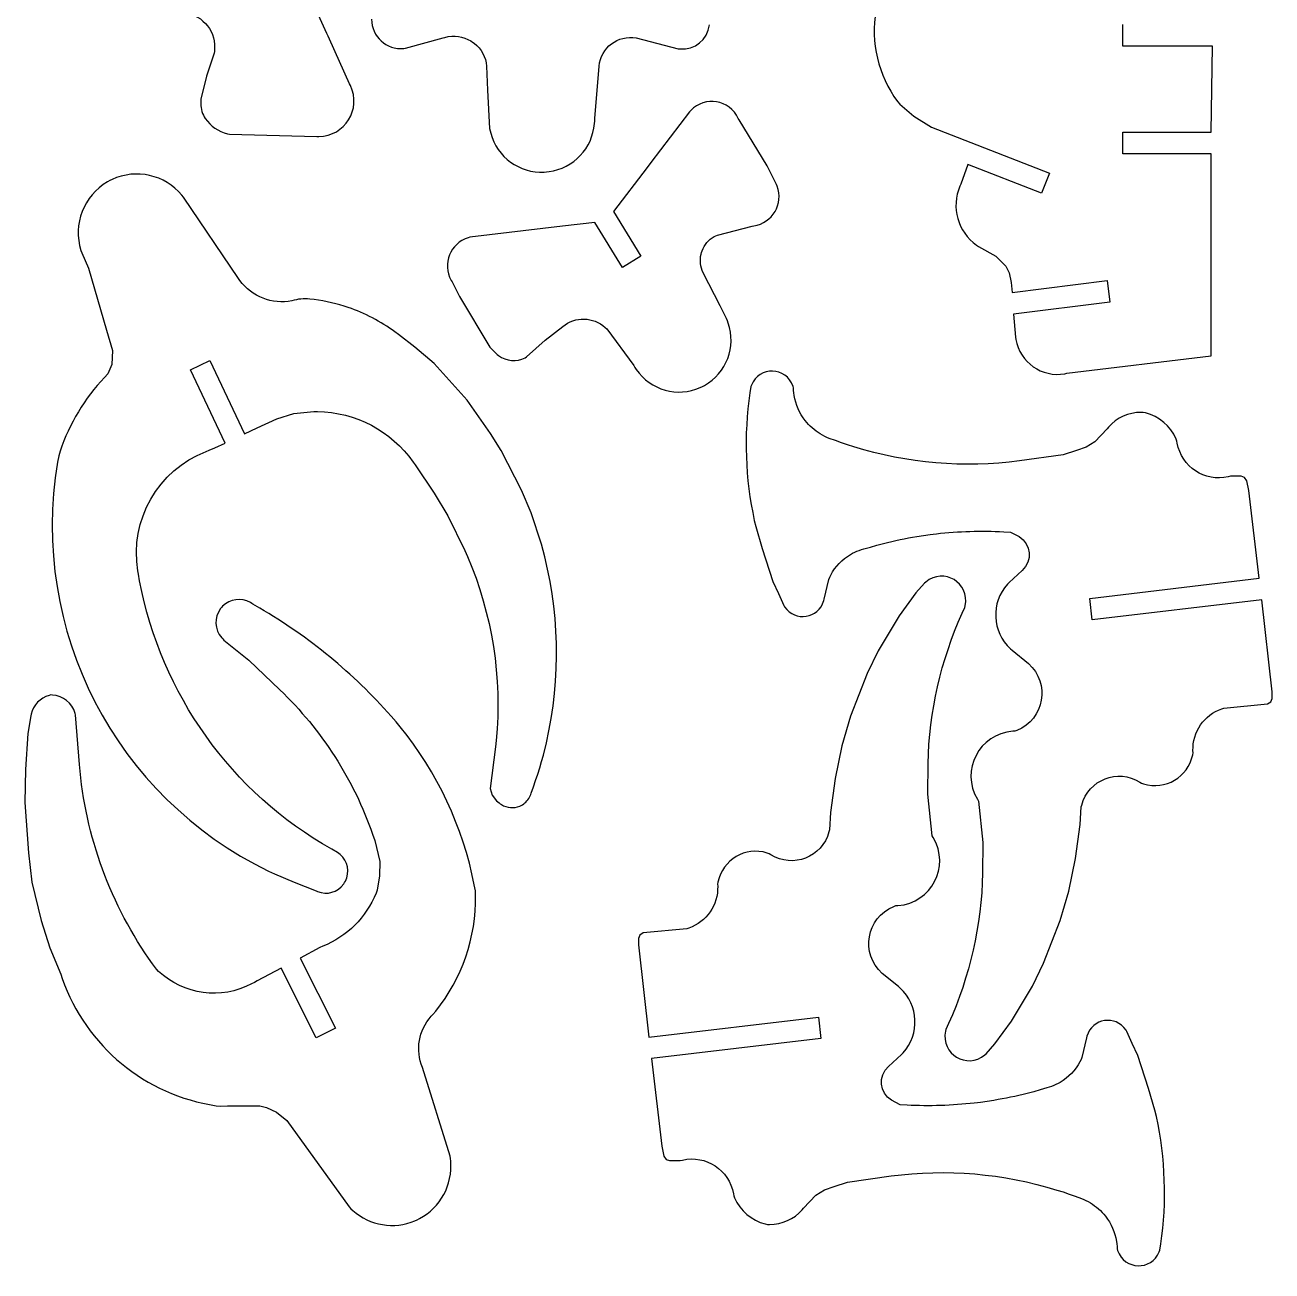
# Model space of a CAD drawing. Extents: x -18 to 13239, y -29 to 8823.
# Drawn here: x 4674 to 8645, y -16 to 3949 of the extents above; entities that cross this region are included whole.
import ezdxf

# ---------------------------------------------------------------- set-up
doc = ezdxf.new("R2010")
doc.units = 0
doc.layers.get('0').update_dxf_attribs({"linetype": 'CONTINUOUS'})

msp = doc.modelspace()

# ---------------------------------------------------------------- linework, layer by layer
at = {"color": 7}
for p, q in [((5635.584426, 3922.411596), (5579.264421, 4047.131606)), ((8169.274617, 3881.701593), (8169.274617, 3950.491598)), ((5639.624426, 3913.421596), (5635.584426, 3922.411596)), ((5643.674426, 3904.441595), (5639.624426, 3913.421596)), ((5708.084431, 3761.661584), (5643.674426, 3904.441595)), ((5885.784445, 3875.221593), (6005.704454, 3907.861595)), ((6005.704454, 3907.861595), (6011.574454, 3909.731595)), ((6094.30446, 3898.171594), (6099.464461, 3894.791594)), ((6099.464461, 3894.791594), (6104.444461, 3891.141594)), ((6620.5045, 3907.861595), (6754.39451, 3873.611593)), ((5276.444399, 3859.161591), (5252.074397, 3786.031586)), ((5277.424399, 3865.211592), (5276.444399, 3859.161591)), ((5880.274444, 3874.501593), (5885.784445, 3875.221593)), ((6754.39451, 3873.611593), (6759.724511, 3872.991593)), ((8454.574639, 3881.701593), (8169.274617, 3881.701593)), ((8451.184638, 3607.901573), (8454.574639, 3881.701593)), ((6144.214464, 3817.661588), (6147.324464, 3741.331583)), ((6488.22449, 3651.041576), (6502.184491, 3817.661588)), ((5252.074397, 3786.031586), (5234.724395, 3712.99158)), ((5710.924431, 3756.051584), (5708.084431, 3761.661584)), ((6147.324464, 3741.331583), (6153.554465, 3619.901573)), ((5234.724395, 3712.99158), (5234.724395, 3692.091579)), ((7452.084563, 3706.15158), (7459.194563, 3696.811579)), ((7459.194563, 3696.811579), (7504.474567, 3658.551576)), ((5234.724395, 3692.091579), (5235.084395, 3686.841578)), ((5242.554396, 3661.841577), (5245.174396, 3657.311576)), ((5245.134396, 3657.311576), (5248.514396, 3651.971576)), ((5245.174396, 3657.311576), (5245.174396, 3657.311576)), ((6790.354513, 3672.721577), (6667.124504, 3511.281565)), ((6794.064513, 3676.951578), (6790.354513, 3672.721577)), ((7504.474567, 3658.551576), (7560.164571, 3623.771574)), ((6153.554465, 3619.901573), (6155.064465, 3612.251573)), ((6487.60449, 3635.381575), (6488.13449, 3643.211575)), ((6488.13449, 3643.211575), (6488.22449, 3651.041576)), ((6947.624525, 3646.821575), (6945.414525, 3652.021576)), ((7036.844531, 3500.831564), (6947.624525, 3646.821575)), ((7560.164571, 3623.771574), (7936.024599, 3477.521563)), ((5319.064402, 3602.951572), (5325.194402, 3601.621572)), ((5325.194402, 3601.621572), (5603.644423, 3594.591571)), ((5603.644423, 3594.591571), (5609.954424, 3594.501571)), ((6155.064465, 3612.251573), (6157.024465, 3604.601572)), ((8169.184617, 3539.111567), (8169.184617, 3607.901573)), ((8169.184617, 3607.901573), (8451.184638, 3607.901573)), ((8451.104638, 3539.111567), (8169.184617, 3539.111567)), ((8451.194638, 2896.341519), (8451.104638, 3539.111567)), ((6655.234503, 3495.671564), (6548.094495, 3355.261553)), ((6667.124504, 3511.281565), (6655.234503, 3495.671564)), ((7066.564534, 3441.74156), (7036.844531, 3500.831564)), ((7676.61458, 3504.651565), (7654.104578, 3442.74156)), ((7911.074598, 3413.411558), (7676.61458, 3504.651565)), ((4951.694374, 3457.481561), (4944.344373, 3453.841561)), ((6327.384478, 3480.861563), (6335.214478, 3481.391563)), ((6335.214478, 3481.391563), (6343.044479, 3482.371563)), ((7936.024599, 3477.521563), (7911.074598, 3413.411558)), ((4944.344373, 3453.841561), (4937.164373, 3449.991561)), ((7068.784534, 3436.54156), (7066.564534, 3441.74156)), ((7654.104578, 3442.74156), (7651.084578, 3436.15156)), ((5178.944391, 3400.871557), (5173.934391, 3407.221557)), ((5354.594404, 3141.951537), (5178.944391, 3400.871557)), ((6548.094495, 3355.261553), (6635.174501, 3213.891543)), ((6385.284482, 3308.79155), (6091.19446, 3273.621547)), ((6488.57449, 3320.731551), (6385.284482, 3308.79155)), ((6576.604497, 3177.81154), (6488.57449, 3320.731551)), ((6878.76452, 3280.751548), (6989.204528, 3309.19155)), ((6989.204528, 3309.19155), (6994.824528, 3309.80155)), ((6091.19446, 3273.621547), (6085.79446, 3272.111547)), ((6868.794519, 3275.951547), (6873.764519, 3278.551548)), ((6873.764519, 3278.551548), (6878.76452, 3280.751548)), ((4852.694367, 3231.481544), (4855.354367, 3223.791543)), ((4855.354367, 3223.791543), (4876.444368, 3174.97154)), ((6826.894516, 3220.011543), (6828.424516, 3225.331544)), ((6828.424516, 3225.331544), (6830.114516, 3230.551544)), ((7703.744582, 3248.451545), (7709.794582, 3244.361545)), ((7709.794582, 3244.361545), (7765.484587, 3213.041543)), ((6635.174501, 3213.891543), (6576.604497, 3177.81154)), ((7765.484587, 3213.041543), (7796.804589, 3181.73154)), ((7796.804589, 3181.73154), (7807.29459, 3160.821539)), ((4876.444368, 3174.97154), (4933.744373, 2977.651525)), ((5358.874405, 3135.801537), (5354.594404, 3141.951537)), ((6887.30452, 3055.091531), (6834.024516, 3160.791539)), ((7807.29459, 3160.821539), (7814.23459, 3129.511536)), ((6031.164456, 3136.471537), (6034.024456, 3131.751537)), ((6034.024456, 3131.751537), (6057.584458, 3085.141533)), ((7814.23459, 3129.511536), (7817.13459, 3097.481534)), ((7817.13459, 3097.481534), (8119.674613, 3135.781537)), ((8119.674613, 3135.781537), (8128.314614, 3067.541532)), ((5531.714418, 3073.251532), (5524.384417, 3071.571532)), ((5538.654418, 3074.851532), (5531.714418, 3073.251532)), ((5545.624419, 3076.121532), (5538.654418, 3074.851532)), ((5552.674419, 3077.011532), (5545.624419, 3076.121532)), ((5559.69442, 3077.531532), (5552.674419, 3077.011532)), ((5566.85442, 3077.711532), (5559.69442, 3077.531532)), ((5573.914421, 3077.461532), (5566.85442, 3077.711532)), ((5581.004422, 3076.891532), (5573.914421, 3077.461532)), ((5594.944423, 3075.331532), (5581.004422, 3076.891532)), ((5608.774424, 3073.341532), (5594.944423, 3075.331532)), ((5622.564425, 3070.981532), (5608.774424, 3073.341532)), ((5636.334426, 3068.361532), (5622.564425, 3070.981532)), ((5649.934427, 3065.391532), (5636.334426, 3068.361532)), ((5663.614428, 3062.021531), (5649.934427, 3065.391532)), ((5677.084429, 3058.371531), (5663.614428, 3062.021531)), ((5690.43443, 3054.281531), (5677.084429, 3058.371531)), ((6057.584458, 3085.141533), (6154.564465, 2923.581521)), ((8128.314614, 3067.541532), (7821.764591, 3028.731529)), ((5703.764431, 3049.94153), (5690.43443, 3054.281531)), ((6907.614522, 3014.731528), (6887.30452, 3055.091531)), ((7821.764591, 3028.731529), (7828.114591, 2955.501523)), ((6330.394478, 2945.951523), (6386.324482, 2989.701526)), ((6521.934493, 2986.571526), (6526.354493, 2982.361525)), ((6526.354493, 2982.361525), (6612.394499, 2865.931516)), ((6910.634522, 3007.631527), (6907.614522, 3014.731528)), ((6913.304522, 3000.431527), (6910.634522, 3007.631527)), ((4933.744373, 2977.651525), (4952.554374, 2913.51152)), ((5863.314443, 2964.331524), (5852.124442, 2972.681525)), ((5915.504447, 2923.561521), (5863.314443, 2964.331524)), ((6271.414474, 2892.791518), (6330.394478, 2945.951523)), ((7828.114591, 2955.501523), (7829.184591, 2948.741523)), ((4952.554374, 2913.51152), (4950.604374, 2868.161517)), ((5977.024451, 2871.921517), (5915.504447, 2923.561521)), ((6154.564465, 2923.581521), (6177.984467, 2900.281519)), ((6177.984467, 2900.281519), (6182.064467, 2897.001519)), ((4950.604374, 2868.161517), (4938.314373, 2838.481514)), ((5200.944393, 2851.881515), (5263.114398, 2881.321518)), ((5263.114398, 2881.321518), (5373.844406, 2647.5515)), ((6082.614459, 2755.591508), (5977.024451, 2871.921517)), ((6266.834473, 2890.221518), (6271.414474, 2892.791518)), ((6612.394499, 2865.931516), (6616.3045, 2859.251516)), ((6616.3045, 2859.251516), (6620.4745, 2852.831515)), ((7991.714604, 2840.651515), (8451.194638, 2896.341519)), ((4938.314373, 2838.481514), (4927.714372, 2827.531514)), ((5311.644401, 2618.171498), (5200.944393, 2851.881515)), ((7985.044603, 2839.231514), (7991.714604, 2840.651515)), ((6824.464515, 2795.511511), (6831.354516, 2798.721511)), ((6831.354516, 2798.721511), (6838.094516, 2802.351512)), ((6985.364528, 2798.231511), (6982.254527, 2778.12151)), ((6987.074528, 2803.031512), (6985.404528, 2798.211511)), ((6985.404528, 2798.211511), (6985.404528, 2798.211511)), ((7121.084538, 2794.131511), (7119.684538, 2799.041511)), ((7121.424538, 2786.18151), (7121.084538, 2794.131511)), ((7122.194538, 2778.11151), (7121.424538, 2786.18151)), ((6156.424465, 2648.6115), (6082.614459, 2755.591508)), ((7123.324538, 2770.171509), (7122.194538, 2778.11151)), ((5475.844414, 2695.981504), (5530.254418, 2713.111505)), ((5530.254418, 2713.111505), (5594.124423, 2719.361505)), ((5594.124423, 2719.361505), (5605.694423, 2719.331505)), ((8234.444622, 2716.081505), (8227.644621, 2716.281505)), ((8241.314622, 2714.571505), (8234.484622, 2716.061505)), ((8234.484622, 2716.061505), (8234.484622, 2716.061505)), ((5373.844406, 2647.5515), (5413.384409, 2667.431501)), ((5413.384409, 2667.431501), (5475.844414, 2695.981504)), ((7163.544541, 2683.771503), (7158.424541, 2689.971503)), ((7168.854541, 2677.771502), (7163.544541, 2683.771503)), ((7174.484542, 2672.021502), (7168.854541, 2677.771502)), ((7180.474542, 2666.601501), (7174.484542, 2672.021502)), ((7186.564543, 2661.411501), (7180.474542, 2666.601501)), ((7192.904543, 2656.511501), (7186.564543, 2661.411501)), ((8119.394613, 2664.431501), (8080.92461, 2622.781498)), ((8123.884614, 2669.681502), (8119.394613, 2664.431501)), ((6190.954468, 2594.741496), (6156.424465, 2648.6115)), ((7199.544544, 2651.8515), (7192.904543, 2656.511501)), ((7206.264544, 2647.5515), (7199.544544, 2651.8515)), ((7213.254545, 2643.6115), (7206.264544, 2647.5515)), ((7220.444545, 2639.871499), (7213.254545, 2643.6115)), ((7227.744546, 2636.581499), (7220.444545, 2639.871499)), ((7235.194546, 2633.601499), (7227.744546, 2636.581499)), ((7254.424548, 2626.371498), (7235.194546, 2633.601499)), ((7273.794549, 2619.471498), (7254.424548, 2626.371498)), ((8080.92461, 2622.781498), (8053.054608, 2605.551497)), ((8342.02463, 2625.151498), (8339.36463, 2631.551499)), ((8343.01463, 2618.361498), (8342.02463, 2625.151498)), ((4786.554362, 2593.021496), (4781.834361, 2578.471495)), ((5250.784397, 2591.731496), (5261.124397, 2595.621496)), ((5261.124397, 2595.621496), (5279.204399, 2603.681497)), ((5279.204399, 2603.681497), (5311.644401, 2618.171498)), ((6255.644472, 2468.741486), (6190.954468, 2594.741496)), ((7293.214551, 2612.841497), (7273.794549, 2619.471498)), ((7312.814552, 2606.621497), (7293.214551, 2612.841497)), ((7979.814603, 2581.521495), (7841.054592, 2561.731493)), ((8021.674606, 2595.221496), (7979.814603, 2581.521495)), ((8053.054608, 2605.551497), (8021.674606, 2595.221496)), ((4781.834361, 2578.471495), (4778.104361, 2557.861493)), ((5910.144446, 2558.341493), (5916.654447, 2548.851493)), ((5916.654447, 2548.851493), (5977.384451, 2459.651486)), ((8512.034643, 2513.02149), (8505.464642, 2511.24149)), ((8546.854646, 2512.83149), (8512.034643, 2513.02149)), ((8557.304646, 2509.31149), (8546.854646, 2512.83149)), ((8564.214647, 2498.801489), (8557.304646, 2509.31149)), ((6285.934475, 2396.601481), (6255.644472, 2468.741486)), ((8571.004647, 2467.451486), (8564.214647, 2498.801489)), ((8603.73465, 2188.191465), (8571.004647, 2467.451486)), ((5977.384451, 2459.651486), (6020.164455, 2387.19148)), ((6020.164455, 2387.19148), (6074.644459, 2276.841472)), ((6318.394477, 2297.411474), (6285.934475, 2396.601481)), ((6996.284528, 2372.581479), (7000.764529, 2352.691478)), ((7000.764529, 2352.691478), (7021.34453, 2282.971472)), ((7513.644568, 2321.261475), (7535.034569, 2324.531476)), ((7535.034569, 2324.531476), (7556.504571, 2327.571476)), ((7556.504571, 2327.571476), (7566.194571, 2328.751476)), ((7566.194571, 2328.751476), (7575.884572, 2329.931476)), ((7790.234588, 2336.431476), (7811.62459, 2335.171476)), ((7811.62459, 2335.171476), (7839.404592, 2321.091475)), ((6074.644459, 2276.841472), (6082.924459, 2257.921471)), ((6324.044478, 2276.931472), (6318.394477, 2297.411474)), ((6329.364478, 2256.31147), (6324.044478, 2276.931472)), ((7021.34453, 2282.971472), (7055.624533, 2178.401465)), ((7302.554552, 2264.091471), (7309.294552, 2267.861471)), ((7309.294552, 2267.861471), (7316.114553, 2271.201472)), ((7316.114553, 2271.201472), (7323.224553, 2274.311472)), ((7323.224553, 2274.311472), (7330.344554, 2277.021472)), ((7330.344554, 2277.021472), (7337.624554, 2279.461472)), ((7337.624554, 2279.461472), (7345.024555, 2281.531472)), ((7345.024555, 2281.531472), (7365.764556, 2287.781473)), ((7365.764556, 2287.781473), (7386.594558, 2293.591473)), ((7386.594558, 2293.591473), (7407.584559, 2299.131474)), ((5035.87438, 2200.951466), (5033.87438, 2211.791467)), ((5039.494381, 2180.441465), (5035.87438, 2200.951466)), ((7218.984545, 2122.02146), (7233.224546, 2184.541465)), ((7233.224546, 2184.541465), (7236.284547, 2191.561466)), ((7236.284547, 2191.561466), (7239.704547, 2198.501466)), ((7849.394593, 2213.151467), (7807.47459, 2175.021464)), ((8064.064609, 2124.50146), (8603.73465, 2188.191465)), ((7055.624533, 2178.401465), (7072.884534, 2140.061462)), ((7538.074569, 2172.881464), (7510.124567, 2141.681462)), ((7541.94457, 2176.451464), (7538.074569, 2172.881464)), ((7807.47459, 2175.021464), (7802.554589, 2169.881464)), ((5396.224408, 2108.531459), (5391.894407, 2111.211459)), ((5400.284408, 2105.631459), (5396.224408, 2108.531459)), ((5421.734409, 2093.331458), (5400.304408, 2105.651459)), ((5400.304408, 2105.651459), (5400.304408, 2105.651459)), ((7072.884534, 2140.061462), (7090.104536, 2101.651459)), ((7217.754545, 2117.18146), (7218.984545, 2122.02146)), ((7510.124567, 2141.681462), (7457.584563, 2068.791456)), ((8072.12461, 2056.191455), (8064.064609, 2124.50146)), ((8611.95465, 2119.89146), (8072.12461, 2056.191455)), ((8644.684653, 1826.751438), (8611.95465, 2119.89146)), ((5300.1444, 2095.731458), (5297.0144, 2091.831458)), ((5303.584401, 2099.421459), (5300.1444, 2095.731458)), ((7090.104536, 2101.651459), (7092.724536, 2097.431458)), ((7457.584563, 2068.791456), (7390.954558, 1957.781448)), ((7657.984578, 2077.041457), (7666.534579, 2095.731458)), ((7666.534579, 2095.731458), (7667.884579, 2100.801459)), ((5300.6544, 1998.891451), (5304.184401, 1995.221451)), ((5304.184401, 1995.221451), (5307.864401, 1991.79145)), ((5307.864401, 1991.79145), (5386.584407, 1928.181446)), ((7390.954558, 1957.781448), (7355.844556, 1884.831442)), ((7811.57459, 1963.891448), (7816.90459, 1959.161448)), ((7816.90459, 1959.161448), (7868.924594, 1917.211445)), ((5386.584407, 1928.181446), (5485.854414, 1833.281438)), ((7355.844556, 1884.831442), (7303.004552, 1749.271432)), ((8644.644653, 1805.861436), (8644.684653, 1826.751438)), ((4756.474359, 1817.081437), (4751.184359, 1815.781437)), ((4761.62436, 1816.881437), (4756.454359, 1817.051437)), ((4756.454359, 1817.051437), (4756.454359, 1817.051437)), ((8491.304641, 1775.191434), (8630.624652, 1788.511435)), ((8630.624652, 1788.511435), (8641.124653, 1795.411436)), ((8641.124653, 1795.411436), (8644.644653, 1805.861436)), ((4693.114354, 1750.891432), (4683.114354, 1694.141428)), ((4694.124355, 1756.161433), (4693.114354, 1750.891432)), ((4835.174365, 1753.451432), (4833.874365, 1758.461433)), ((4847.944366, 1595.751421), (4835.174365, 1753.451432)), ((5856.144442, 1731.221431), (5839.984441, 1749.841432)), ((7303.004552, 1749.271432), (7274.784549, 1655.471425)), ((8484.784641, 1773.091434), (8491.304641, 1775.191434)), ((5868.904443, 1715.80143), (5856.174442, 1731.241431)), ((5856.174442, 1731.241431), (5856.174442, 1731.241431)), ((4683.114354, 1694.141428), (4675.714353, 1580.301419)), ((6174.544466, 1672.391426), (6172.404466, 1651.811425)), ((7826.174591, 1701.561429), (7819.264591, 1701.331429)), ((7832.424592, 1703.901429), (7826.174591, 1701.561429)), ((6172.404466, 1651.811425), (6155.894465, 1518.951415)), ((7274.784549, 1655.471425), (7253.354548, 1551.131417)), ((8392.104634, 1626.411423), (8393.264634, 1632.961423)), ((8393.264634, 1632.961423), (8392.904634, 1639.831424)), ((6313.144477, 1584.85142), (6319.064477, 1605.281421)), ((6319.064477, 1605.281421), (6324.734478, 1625.741423)), ((7549.02457, 1501.061413), (7549.40457, 1598.511421)), ((4675.714353, 1580.301419), (4674.324353, 1475.181411)), ((6300.214476, 1544.481417), (6306.864476, 1564.591418)), ((6306.864476, 1564.591418), (6313.144477, 1584.85142)), ((7253.354548, 1551.131417), (7239.024547, 1443.291409)), ((6155.894465, 1518.951415), (6162.144465, 1497.601413)), ((6285.924475, 1504.391414), (6293.244475, 1524.351415)), ((6293.244475, 1524.351415), (6300.214476, 1544.481417)), ((8223.894621, 1539.741416), (8229.214622, 1536.211416)), ((8229.214622, 1536.211416), (8235.494622, 1534.091416)), ((4674.324353, 1475.181411), (4685.144354, 1314.651399)), ((6162.144465, 1497.601413), (6175.294466, 1479.861412)), ((6175.294466, 1479.861412), (6183.844467, 1473.951411)), ((6183.844467, 1473.951411), (6187.504467, 1470.961411)), ((6187.504467, 1470.961411), (6191.394468, 1468.271411)), ((6258.314473, 1467.621411), (6262.214473, 1470.301411)), ((6262.214473, 1470.301411), (6265.934473, 1473.191411)), ((6265.934473, 1473.191411), (6269.444474, 1476.361412)), ((6269.444474, 1476.361412), (6272.654474, 1479.741412)), ((6272.654474, 1479.741412), (6275.634474, 1483.411412)), ((6275.634474, 1483.411412), (6278.264474, 1487.241412)), ((6278.264474, 1487.241412), (6280.664474, 1491.351413)), ((6280.664474, 1491.351413), (6282.764475, 1495.551413)), ((6282.764475, 1495.551413), (6284.494475, 1499.921413)), ((6284.494475, 1499.921413), (6285.924475, 1504.391414)), ((7562.344571, 1368.751403), (7549.02457, 1501.061413)), ((7706.654582, 1485.191412), (7710.374582, 1479.361412)), ((7710.374582, 1479.361412), (7723.694583, 1347.051402)), ((6249.954472, 1463.391411), (6254.214472, 1465.331411)), ((6254.214472, 1465.331411), (6258.314473, 1467.621411)), ((7239.024547, 1443.291409), (7235.254546, 1387.601405)), ((8033.684607, 1404.821406), (8037.464607, 1460.51141)), ((8037.464607, 1460.51141), (8038.944607, 1466.711411)), ((8019.364606, 1296.981398), (8033.684607, 1404.821406)), ((5781.204437, 1373.641404), (5787.794437, 1354.281402)), ((5787.794437, 1354.281402), (5804.594438, 1287.251397)), ((7235.254546, 1387.601405), (7233.774546, 1381.401404)), ((7566.064571, 1362.931403), (7562.344571, 1368.751403)), ((4685.144354, 1314.651399), (4696.564355, 1221.701392)), ((5669.494428, 1315.611399), (5651.224427, 1325.7914)), ((5673.554429, 1312.841399), (5669.494428, 1315.611399)), ((5677.474429, 1309.821399), (5673.554429, 1312.841399)), ((7043.504532, 1311.901399), (7037.224532, 1314.021399)), ((7048.824532, 1308.371399), (7043.504532, 1311.901399)), ((7723.694583, 1347.051402), (7723.304583, 1249.601394)), ((5804.594438, 1287.251397), (5802.644438, 1241.911394)), ((7997.934604, 1192.64139), (8019.364606, 1296.981398)), ((5450.114412, 1256.751395), (5469.014413, 1247.771394)), ((5469.014413, 1247.771394), (5531.204418, 1221.241392)), ((5802.644438, 1241.911394), (5795.794438, 1195.70139)), ((4696.564355, 1221.701392), (4725.654357, 1099.331383)), ((5531.204418, 1221.241392), (5601.054423, 1193.57139)), ((5601.054423, 1193.57139), (5605.524423, 1191.57139)), ((5689.34443, 1215.741392), (5692.06443, 1219.881392)), ((5692.06443, 1219.881392), (5694.49443, 1224.241392)), ((5795.794438, 1195.70139), (5792.054437, 1186.17139)), ((6108.604461, 1193.46139), (6104.794461, 1213.131392)), ((6108.954461, 1179.221389), (6108.574461, 1193.43139)), ((6108.574461, 1193.43139), (6108.574461, 1193.43139)), ((6880.61452, 1221.701392), (6879.45452, 1215.151392)), ((6879.45452, 1215.151392), (6879.81452, 1208.281391)), ((7969.714602, 1098.841383), (7997.934604, 1192.64139)), ((7440.294562, 1144.211386), (7446.534562, 1146.551387)), ((7446.534562, 1146.551387), (7453.454563, 1146.791387)), ((4725.654357, 1099.331383), (4753.604359, 1011.811376)), ((6781.404512, 1072.921381), (6642.094502, 1059.60138)), ((6787.934513, 1075.021381), (6781.404512, 1072.921381)), ((7916.874598, 963.281373), (7969.714602, 1098.841383)), ((6628.074501, 1042.251379), (6628.034501, 1021.361377)), ((6631.594501, 1052.70138), (6628.074501, 1042.251379)), ((6642.094502, 1059.60138), (6631.594501, 1052.70138)), ((4753.604359, 1011.811376), (4788.394362, 927.99137)), ((5612.984424, 1013.541377), (5550.924419, 979.881374)), ((5622.614425, 1017.191377), (5612.984424, 1013.541377)), ((6628.034501, 1021.361377), (6660.764503, 728.221355)), ((5092.924385, 944.201371), (5080.354384, 961.491373)), ((5550.924419, 979.881374), (5663.124428, 756.211357)), ((7881.764595, 890.331367), (7916.874598, 963.281373)), ((4788.394362, 927.99137), (4792.994362, 914.211369)), ((5099.854385, 937.441371), (5092.924385, 944.201371)), ((5490.374415, 947.181372), (5413.674409, 906.981369)), ((5601.634423, 725.371355), (5490.374415, 947.181372)), ((7455.814563, 888.951367), (7403.794559, 930.90137)), ((5404.824408, 902.361368), (5395.974408, 897.741368)), ((5413.674409, 906.981369), (5404.824408, 902.361368)), ((7461.144564, 884.231367), (7455.814563, 888.951367)), ((7815.13459, 779.321359), (7881.764595, 890.331367)), ((5968.074451, 794.43136), (5973.124451, 799.64136)), ((5973.124451, 799.64136), (5982.214452, 810.621361)), ((5663.124428, 756.211357), (5601.634423, 725.371355)), ((6660.764503, 728.221355), (7200.594544, 791.92136)), ((7200.594544, 791.92136), (7208.654544, 723.611355)), ((7614.734575, 771.071358), (7606.184574, 752.381357)), ((7762.594586, 706.431353), (7815.13459, 779.321359)), ((7208.654544, 723.611355), (6668.984504, 659.92135)), ((7606.184574, 752.381357), (7604.834574, 747.311356)), ((8053.734608, 726.091355), (8039.494607, 663.57135)), ((8054.964608, 730.931355), (8053.734608, 726.091355)), ((8182.614618, 746.471356), (8179.994618, 750.681357)), ((8199.834619, 708.051353), (8182.614618, 746.471356)), ((7465.244564, 673.091351), (7470.164564, 678.231351)), ((7730.774584, 671.661351), (7734.644584, 675.231351)), ((7734.644584, 675.231351), (7762.594586, 706.431353)), ((8217.094621, 669.711351), (8199.834619, 708.051353)), ((6668.984504, 659.92135), (6701.714506, 380.661329)), ((7423.324561, 634.961348), (7465.244564, 673.091351)), ((8036.434607, 656.55135), (8033.014607, 649.611349)), ((8039.494607, 663.57135), (8036.434607, 656.55135)), ((8251.374623, 565.141343), (8217.094621, 669.711351)), ((6027.624455, 349.431326), (5940.294449, 631.461348)), ((7906.954597, 560.331342), (7886.124596, 554.521342)), ((7927.694599, 566.581343), (7906.954597, 560.331342)), ((7935.104599, 568.661343), (7927.694599, 566.581343)), ((7942.3846, 571.091343), (7935.104599, 568.661343)), ((7949.4946, 573.801343), (7942.3846, 571.091343)), ((7956.604601, 576.911344), (7949.4946, 573.801343)), ((7963.424601, 580.251344), (7956.604601, 576.911344)), ((7970.164602, 584.021344), (7963.424601, 580.251344)), ((8271.954625, 495.431337), (8251.374623, 565.141343)), ((7461.094564, 512.941339), (7433.314561, 527.03134)), ((7706.524582, 519.361339), (7696.834581, 518.181339)), ((7716.214583, 520.541339), (7706.524582, 519.361339)), ((7737.684584, 523.58134), (7716.214583, 520.541339)), ((7759.074586, 526.85134), (7737.684584, 523.58134)), ((7886.124596, 554.521342), (7865.134594, 548.981341)), ((5282.994399, 509.951339), (5297.3944, 507.971338)), ((5297.3944, 507.971338), (5319.564402, 509.391338)), ((5319.564402, 509.391338), (5421.98441, 509.931339)), ((5421.98441, 509.931339), (5443.084411, 503.741338)), ((5443.084411, 503.741338), (5475.524414, 489.451337)), ((5475.524414, 489.451337), (5507.764416, 462.651335)), ((7482.484565, 511.681339), (7461.094564, 512.941339)), ((8276.434625, 475.531336), (8271.954625, 495.431337)), ((5507.764416, 462.651335), (5706.244431, 187.751314)), ((6701.714506, 380.661329), (6708.504507, 349.311326)), ((6028.844455, 341.391326), (6027.624455, 349.431326)), ((6029.754455, 333.321325), (6028.844455, 341.391326)), ((6708.504507, 349.311326), (6715.414507, 338.801326)), ((6715.414507, 338.801326), (6725.864508, 335.281325)), ((6725.864508, 335.281325), (6760.684511, 335.091325)), ((6760.684511, 335.091325), (6767.254511, 336.871325)), ((7292.904551, 266.59132), (7431.664561, 286.381322)), ((7191.794543, 225.331317), (7219.674545, 242.561318)), ((7219.674545, 242.561318), (7251.044548, 252.901319)), ((7251.044548, 252.901319), (7292.904551, 266.59132)), ((7959.904601, 241.501318), (7979.504603, 235.271318)), ((6929.704523, 229.751317), (6930.694523, 222.961317)), ((6930.694523, 222.961317), (6933.354524, 216.561316)), ((7153.32454, 183.681314), (7191.794543, 225.331317)), ((7979.504603, 235.271318), (7998.924604, 228.641317)), ((7998.924604, 228.641317), (8018.294606, 221.741317)), ((8018.294606, 221.741317), (8037.524607, 214.511316)), ((8037.524607, 214.511316), (8044.974608, 211.531316)), ((8044.974608, 211.531316), (8052.274608, 208.241316)), ((8052.274608, 208.241316), (8059.464609, 204.501315)), ((8059.464609, 204.501315), (8066.454609, 200.571315)), ((8066.454609, 200.571315), (8073.17461, 196.271315)), ((5706.244431, 187.751314), (5711.954431, 181.951314)), ((5711.954431, 181.951314), (5717.934432, 176.381313)), ((7148.84454, 178.431313), (7153.32454, 183.681314)), ((8073.17461, 196.271315), (8079.81461, 191.611314)), ((8079.81461, 191.611314), (8086.154611, 186.701314)), ((8086.154611, 186.701314), (8092.244611, 181.521314)), ((8092.244611, 181.521314), (8098.234612, 176.091313)), ((8098.234612, 176.091313), (8103.864612, 170.341313)), ((8103.864612, 170.341313), (8109.174612, 164.341312)), ((8109.174612, 164.341312), (8114.304613, 158.141312)), ((5916.064447, 143.821311), (5923.444447, 147.141311)), ((5923.444447, 147.141311), (5930.794448, 150.781311)), ((7031.404531, 133.55131), (7038.234532, 132.05131)), ((7038.234532, 132.05131), (7038.234532, 132.05131)), ((7038.274532, 132.03131), (7045.074532, 131.83131)), ((8149.394616, 77.941306), (8150.524616, 69.991305)), ((8150.524616, 69.991305), (8151.294616, 61.891305)), ((8151.294616, 61.891305), (8151.634616, 53.991304)), ((8151.634616, 53.991304), (8153.034616, 49.091304)), ((8285.644626, 45.091303), (8287.314626, 49.891304)), ((8287.314626, 49.891304), (8287.314626, 49.891304)), ((8287.354626, 49.891304), (8290.464626, 69.991305))]:
    msp.add_line(p, q, dxfattribs=at)
for points in [[(5182.506991, 3987.971701), (5242.852996, 3980.241101), (5285.223099, 3925.536696), (5277.427299, 3865.206992)], [(7383.937658, 3995.090502), (7366.113056, 3893.575394), (7390.820158, 3789.031086), (7452.080963, 3706.14858)], [(5778.144436, 3967.7348), (5777.626836, 3912.346895), (5825.09754, 3868.749092), (5880.270344, 3874.504893)], [(6759.727811, 3872.992693), (6806.705914, 3868.476392), (6848.319917, 3902.401295), (6853.580618, 3949.231298)], [(6011.575354, 3909.732995), (6039.910656, 3917.429496), (6069.161958, 3913.322496), (6094.30816, 3898.168194)], [(6104.449461, 3891.140394), (6127.226063, 3873.158493), (6141.677564, 3846.589291), (6144.214364, 3817.659388)], [(6502.188691, 3817.659388), (6507.547092, 3876.847593), (6562.021696, 3918.568296), (6620.5054, 3907.864895)], [(5609.958624, 3594.502671), (5692.92113, 3595.479672), (5746.403934, 3681.077078), (5710.928131, 3756.053884)], [(6945.411725, 3652.022176), (6917.795822, 3711.63608), (6839.360217, 3724.539581), (6794.060113, 3676.956278)], [(5235.082295, 3686.842378), (5236.048995, 3677.488178), (5238.270096, 3670.203777), (5242.554996, 3661.844477)], [(5248.514196, 3651.969976), (5265.063798, 3627.602274), (5290.3743, 3609.807373), (5319.059502, 3602.952972)], [(6343.040279, 3482.369063), (6421.037285, 3493.275564), (6481.19069, 3556.855369), (6487.60019, 3635.380275)], [(6157.024965, 3604.600172), (6177.942267, 3528.540767), (6248.618072, 3477.323563), (6327.383378, 3480.856763)], [(5173.931391, 3407.222657), (5119.717787, 3472.556562), (5028.71908, 3493.185464), (4951.693074, 3457.482461)], [(4937.163173, 3449.992861), (4861.052467, 3405.908557), (4825.933964, 3315.26455), (4852.696967, 3231.482644)], [(6994.827028, 3309.79785), (7054.620033, 3318.934751), (7090.243736, 3380.010255), (7068.784734, 3436.54386)], [(7651.084378, 3436.15506), (7622.068576, 3368.984454), (7643.893477, 3290.637549), (7703.748682, 3248.449545)], [(6085.79636, 3272.112647), (6028.269055, 3254.501646), (6001.990453, 3189.046741), (6031.162956, 3136.470737)], [(6830.111516, 3230.550144), (6837.166216, 3249.660545), (6851.047717, 3265.952547), (6868.789919, 3275.953847)], [(6834.020416, 3160.795239), (6824.738515, 3178.93784), (6822.332215, 3200.185042), (6826.897316, 3220.012343)], [(5524.383217, 3071.568332), (5461.405312, 3058.923531), (5396.828508, 3083.980333), (5358.871505, 3135.804037)], [(5852.122842, 2972.677225), (5806.963939, 3005.716627), (5756.715235, 3031.866829), (5703.759531, 3049.94243)], [(6386.326382, 2989.698926), (6426.190985, 3022.181328), (6483.61939, 3020.892728), (6521.930493, 2986.574726)], [(6838.093316, 2802.352712), (6907.620622, 2841.440115), (6939.403224, 2925.041321), (6913.301022, 3000.428227)], [(7829.182291, 2948.742723), (7842.115692, 2875.275017), (7911.556298, 2826.609913), (7985.040203, 2839.232814)], [(6182.067867, 2897.006319), (6206.759269, 2878.808417), (6239.588771, 2875.897617), (6266.839373, 2890.220518)], [(7119.685738, 2799.040011), (7098.010136, 2861.756716), (7012.38933, 2864.429116), (6987.075828, 2803.030612)], [(4927.715172, 2827.535014), (4864.540767, 2760.990209), (4815.784164, 2680.001502), (4786.557662, 2593.020496)], [(6620.4729, 2852.831715), (6665.824403, 2787.034011), (6751.57311, 2762.791209), (6824.469015, 2795.516111)], [(6982.255427, 2778.12071), (6962.509626, 2643.5613), (6967.352326, 2505.463889), (6996.281028, 2372.584679)], [(7158.420641, 2689.970203), (7140.079939, 2713.494205), (7128.149238, 2740.740507), (7123.329438, 2770.175909)], [(5605.698323, 2719.329405), (5726.941833, 2717.147105), (5840.099341, 2657.353001), (5910.144946, 2558.341293)], [(8227.641621, 2716.282705), (8187.919718, 2716.220705), (8150.312416, 2699.305604), (8123.880114, 2669.682702)], [(8339.36663, 2631.551999), (8321.377029, 2672.932202), (8285.085326, 2703.622804), (8241.318722, 2714.567105)], [(5033.87538, 2211.794067), (5007.249078, 2373.884279), (5097.586285, 2532.376891), (5250.780297, 2591.734396)], [(7841.050892, 2561.728993), (7663.906079, 2538.335292), (7483.472265, 2553.669693), (7312.816452, 2606.617597)], [(8505.464542, 2511.23679), (8430.391637, 2493.872788), (8356.522931, 2542.489492), (8343.01663, 2618.364498)], [(4778.108461, 2557.865093), (4688.226954, 2022.580553), (4961.510775, 1493.197313), (5450.109812, 1256.753995)], [(7407.588359, 2299.132074), (7442.730062, 2307.923774), (7477.897765, 2315.365475), (7513.643568, 2321.260775)], [(7575.882172, 2329.933176), (7647.048278, 2338.003477), (7718.713383, 2340.368077), (7790.237888, 2336.430076)], [(7839.405592, 2321.087875), (7878.067095, 2297.274774), (7882.978495, 2243.658169), (7849.391593, 2213.150867)], [(7239.706047, 2198.500366), (7254.246148, 2225.937268), (7275.71695, 2248.44777), (7302.552952, 2264.088371)], [(6082.927459, 2257.920071), (6162.062965, 2074.411957), (6193.884568, 1871.310641), (6174.547266, 1672.396226)], [(6324.737378, 1625.745223), (6379.268682, 1831.105938), (6381.073382, 2050.192855), (6329.361078, 2256.31167)], [(7667.881079, 2100.805559), (7682.81238, 2174.083664), (7599.635274, 2223.995668), (7541.94877, 2176.454964)], [(5651.223027, 1325.7957), (5331.237403, 1506.504614), (5107.564186, 1819.364337), (5039.499081, 2180.445465)], [(7802.551989, 2169.883664), (7748.686285, 2110.121659), (7752.751986, 2018.733152), (7811.57019, 1963.887248)], [(5391.894907, 2111.209459), (5363.173605, 2127.588961), (5326.936602, 2122.88066), (5303.579801, 2099.416759)], [(7092.721136, 2097.434158), (7126.569538, 2048.382055), (7200.798744, 2060.046656), (7217.757545, 2117.18626)], [(5297.0095, 2091.832858), (5275.862398, 2063.997156), (5277.393599, 2025.004353), (5300.6527, 1998.887151)], [(5839.983441, 1749.842232), (5720.298532, 1885.898542), (5578.365021, 2002.255951), (5421.730809, 2093.333458)], [(7549.40917, 1598.513221), (7553.445171, 1763.609133), (7590.249273, 1926.407546), (7657.986278, 2077.038857)], [(7868.919694, 1917.211245), (7939.5322, 1853.95234), (7920.127998, 1740.159631), (7832.425892, 1703.902329)], [(5485.858414, 1833.279438), (5619.128024, 1705.998529), (5720.911832, 1547.800917), (5781.203537, 1373.646204)], [(4751.183959, 1815.780437), (4722.598057, 1807.526837), (4701.094055, 1785.110835), (4694.120155, 1756.163833)], [(4833.872765, 1758.461033), (4824.471664, 1791.319735), (4795.642262, 1814.507637), (4761.62016, 1816.878037)], [(8392.904134, 1639.836124), (8391.052034, 1699.464828), (8428.442637, 1753.550732), (8484.780241, 1773.092434)], [(6104.793361, 1213.134192), (6068.669658, 1397.111706), (5987.297252, 1570.426819), (5868.907943, 1715.80443)], [(7819.260291, 1701.326829), (7712.358183, 1693.059128), (7652.080078, 1577.553319), (7706.656582, 1485.187212)], [(5080.351884, 961.488073), (4947.250374, 1147.790487), (4866.719068, 1367.558703), (4847.941766, 1595.755621)], [(8235.494722, 1534.094516), (8304.809327, 1512.508014), (8377.320833, 1555.415817), (8392.102034, 1626.412723)], [(8038.944707, 1466.708511), (8060.505109, 1547.349717), (8153.037416, 1583.83722), (8223.897821, 1539.742916)], [(6191.392368, 1468.272211), (6208.637169, 1456.95061), (6231.079871, 1455.21821), (6249.957472, 1463.388111)], [(7233.773746, 1381.405404), (7212.213845, 1300.763198), (7119.681538, 1264.276695), (7048.821132, 1308.370999)], [(7453.458663, 1146.787087), (7560.360771, 1155.054887), (7620.638876, 1270.560596), (7566.062371, 1362.926703)], [(7037.223732, 1314.019499), (6967.908626, 1335.605901), (6895.397121, 1292.698098), (6880.61592, 1221.700192)], [(5694.49263, 1224.237992), (5709.452231, 1253.444795), (5702.361031, 1288.501397), (5677.474329, 1309.823999)], [(7723.309283, 1249.599694), (7719.273283, 1084.504782), (7682.46908, 921.70537), (7614.732175, 771.075058)], [(5605.522523, 1191.57559), (5635.755626, 1179.125089), (5670.342828, 1189.15179), (5689.34413, 1215.743292)], [(6879.81322, 1208.276691), (6881.66532, 1148.648587), (6844.275217, 1094.562083), (6787.937713, 1075.021481)], [(5792.051137, 1186.17069), (5760.984735, 1109.221384), (5699.59153, 1048.119179), (5622.615025, 1017.191477)], [(5982.210052, 810.625361), (6066.114958, 914.964269), (6111.086362, 1045.320379), (6108.950961, 1179.223689)], [(7403.798759, 930.90167), (7333.186254, 994.161075), (7352.590955, 1107.954884), (7440.293062, 1144.211586)], [(4792.993862, 914.211969), (4868.936568, 698.873753), (5057.079782, 543.426841), (5282.992599, 509.953839)], [(5395.978208, 897.741268), (5298.7178, 846.354264), (5180.150091, 862.307665), (5099.854585, 937.445671)], [(7470.166964, 678.230551), (7524.032168, 737.992756), (7519.966968, 829.381363), (7461.148764, 884.226967)], [(5940.298549, 631.460648), (5916.659247, 686.533552), (5927.462648, 750.328557), (5968.073351, 794.42646)], [(8179.998918, 750.678757), (8146.149915, 799.73056), (8071.92181, 788.06706), (8054.962408, 730.926355)], [(7604.837374, 747.308156), (7589.906073, 674.030551), (7673.08318, 624.118347), (7730.769684, 671.658951)], [(8033.014507, 649.613649), (8018.473906, 622.176347), (7997.003004, 599.664945), (7970.167602, 584.025344)], [(7433.313361, 527.02664), (7394.651359, 550.838342), (7389.740458, 604.456046), (7423.327461, 634.963648)], [(7696.837381, 518.181039), (7625.671176, 510.110939), (7554.006071, 507.746638), (7482.481065, 511.683339)], [(7865.132194, 548.982041), (7829.990991, 540.190641), (7794.823289, 532.74904), (7759.076986, 526.85264)], [(8290.463526, 69.992305), (8310.209328, 204.551815), (8305.366627, 342.650526), (8276.438525, 475.529436)], [(5930.795948, 150.784211), (5997.517353, 186.372714), (6036.423556, 257.986019), (6029.753055, 333.325525)], [(6767.255911, 336.875825), (6842.328917, 354.239827), (6916.197122, 305.622623), (6929.703423, 229.748417)], [(7431.668561, 286.385422), (7608.813375, 309.778623), (7789.246788, 294.443522), (7959.903001, 241.496618)], [(6933.353424, 216.561216), (6951.342925, 175.181213), (6987.635128, 144.489611), (7031.401331, 133.54631)], [(5717.934032, 176.378313), (5772.147536, 128.21941), (5849.312942, 115.471409), (5916.068147, 143.822011)], [(7045.078432, 131.83101), (7084.799735, 131.89301), (7122.407038, 148.808311), (7148.83984, 178.431213)], [(8114.299913, 158.144012), (8132.640514, 134.62001), (8144.570715, 107.373908), (8149.390516, 77.937506)], [(8153.033216, 49.073304), (8174.708317, -13.642701), (8260.329124, -16.315701), (8285.642626, 45.082303)]]:
    msp.add_open_spline(points, degree=3, dxfattribs=at)

doc.saveas('drawing.dxf')
